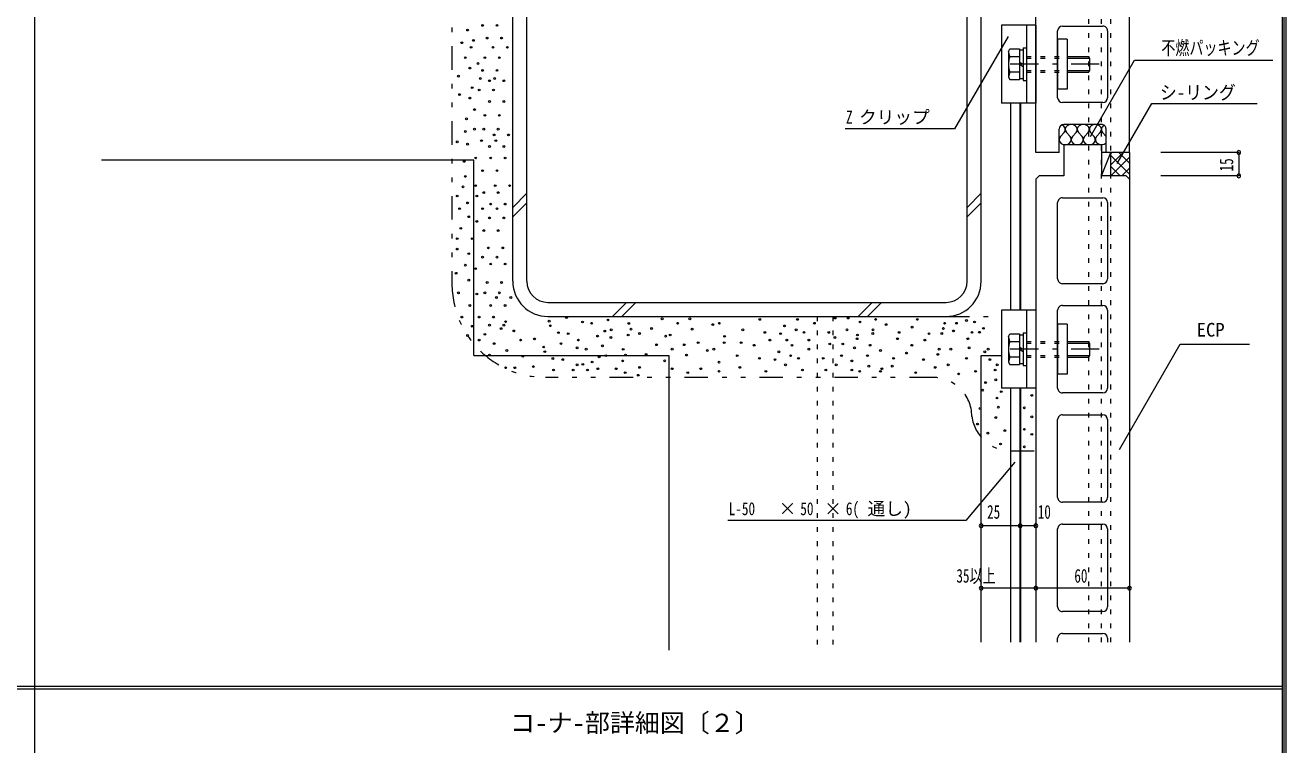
# Model space of a CAD drawing. Units: millimetres, scale not verified. Extents: x -1209 to 1209, y -852 to 852.
# Drawn here: x 402 to 1209, y -11 to 450 of the extents above; entities that cross this region are included whole.
import ezdxf
from ezdxf.enums import TextEntityAlignment as Align

# ---------------------------------------------------------------- set-up
doc = ezdxf.new("R2010")
doc.units = ezdxf.units.MM
doc.header["$LTSCALE"] = 3
for name, pattern in [('USER1', [3, 1, -2]), ('USER4', [13, 6, -3, 1, -3]), ('USER6', [16, 5, -3, 1, -3, 1, -3])]:
    doc.linetypes.add(name, pattern=pattern)
for name, color, linetype, lineweight in [('0-1_0-0WAKU', 7, 'Continuous', 18), ('0-2_0-1AL', 5, 'Continuous', 18), ('0-3_0-2SUNPO', 7, 'Continuous', 18), ('0-4_0-3STEEL', 6, 'Continuous', 18), ('0-5_0-4KANAMONO', 6, 'Continuous', 18), ('0-6_0-5FUKUSIZA', 3, 'Continuous', 18), ('0-7_0-6HIFUKU', 4, 'Continuous', 18), ('0-8_0-7KUTAI', 4, 'Continuous', 18)]:
    doc.layers.add(name, color=color, linetype=linetype, lineweight=lineweight)
doc.styles.add('ＭＳ ゴシック', font='')
doc.styles.get('ＭＳ ゴシック').set_extended_font_data('MS Gothic')

msp = doc.modelspace()

# ---------------------------------------------------------------- linework, layer by layer
at = {"layer": '0-1_0-0WAKU'}
for p, q in [((408, 850), (408, -799)), ((1207, 850), (1207, -850)), ((1208.207, 851.207), (1208.207, -851.207)), ((1209.414, 852.414), (1209.414, -852.414)), ((-1207, 26.35), (1207, 26.35)), ((-1207, 24.65), (1207, 24.65))]:
    msp.add_line(p, q, dxfattribs=at)
at = {"layer": '0-2_0-1AL'}
for p, q in [((1109.284, 368.029), (1109.284, 643.029)), ((1049.284, 368.029), (1049.284, 590.029)), ((1063.284, 403.029), (1063.284, 446.029)), ((1066.284, 449.029), (1092.284, 449.029)), ((1095.284, 446.029), (1095.284, 403.029)), ((1092.284, 400.029), (1066.284, 400.029)), ((1064.284, 368.029), (1064.284, 383.029)), ((1091.284, 386.029), (1067.284, 386.029)), ((1094.284, 368.029), (1094.284, 383.029)), ((1091.284, 373.029), (1091.284, 353.029)), ((1064.284, 368.029), (1049.284, 368.029)), ((1109.284, 368.029), (1094.284, 368.029)), ((1051.406, 353.029), (1049.284, 350.907)), ((1049.284, 350.907), (1049.284, 54.361)), ((1107.163, 353.029), (1091.284, 353.029)), ((1107.163, 353.029), (1109.284, 350.907)), ((1109.284, 350.907), (1109.284, 54.361)), ((1063.284, 287.029), (1063.284, 336.029)), ((1066.284, 339.029), (1092.284, 339.029)), ((1095.284, 336.029), (1095.284, 287.029)), ((1092.284, 284.029), (1066.284, 284.029)), ((1063.284, 217.029), (1063.284, 267.029)), ((1066.284, 270.029), (1092.284, 270.029)), ((1095.284, 267.029), (1095.284, 217.029)), ((1092.284, 214.029), (1066.284, 214.029)), ((1063.284, 147.029), (1063.284, 197.029)), ((1066.284, 200.029), (1092.284, 200.029)), ((1095.284, 197.029), (1095.284, 147.029)), ((1092.284, 144.029), (1066.284, 144.029)), ((1066.284, 130.029), (1092.284, 130.029)), ((1063.284, 77.029), (1063.284, 127.029)), ((1095.284, 127.029), (1095.284, 77.029)), ((1092.284, 74.029), (1066.284, 74.029)), ((1063.284, 54.361), (1063.284, 57.029)), ((1066.284, 60.029), (1092.284, 60.029)), ((1095.284, 57.029), (1095.284, 54.361))]:
    msp.add_line(p, q, dxfattribs=at)
msp.add_lwpolyline([(1091.284, 373.029), (1067.284, 373.029), (1067.284, 353.029), (1051.406, 353.029)], dxfattribs=at)
for centre, start, end in [((1066.284, 446.029), 89.99998, 179.99998), ((1092.284, 446.029), 359.99997, 89.99998), ((1066.284, 403.029), 180, 270), ((1092.284, 403.029), 270, 0), ((1067.284, 383.029), 89.99998, 179.99998), ((1091.284, 383.029), 359.99997, 89.99998), ((1066.284, 336.029), 89.99997, 179.99998), ((1092.284, 336.029), 0, 90), ((1066.284, 287.029), 179.99998, 269.99998), ((1092.284, 287.029), 270, 0), ((1066.284, 267.029), 89.99997, 179.99998), ((1092.284, 267.029), 0, 90), ((1066.284, 217.029), 179.99998, 269.99998), ((1092.284, 217.029), 270, 0), ((1066.284, 197.029), 89.99997, 179.99998), ((1092.284, 197.029), 0, 90), ((1066.284, 147.029), 179.99998, 269.99998), ((1092.284, 147.029), 270, 0), ((1066.284, 127.029), 89.99997, 179.99998), ((1092.284, 127.029), 0, 90), ((1066.284, 77.029), 179.99998, 269.99998), ((1092.284, 77.029), 270, 0), ((1066.284, 57.029), 89.99997, 179.99998), ((1092.284, 57.029), 0, 90)]:
    msp.add_arc(centre, 3, start, end, dxfattribs=at)
at = {"layer": '0-3_0-2SUNPO'}
for p, q in [((1031.518, 442.391), (997.3, 383.124)), ((1101.33, 360.907), (1123.588, 399.459)), ((1123.588, 399.459), (1191.041, 399.459)), ((997.3, 383.124), (927.106, 383.124)), ((1179.284, 368.029), (1129.284, 368.029)), ((1179.284, 368.029), (1179.284, 353.029)), ((1179.284, 353.029), (1129.284, 353.029)), ((1102.823, 177.892), (1141.713, 245.251)), ((1141.713, 245.251), (1186.118, 245.251)), ((1035.777, 169.718), (1004.429, 132.392)), ((1014.288, 89.026), (1014.288, 169.026)), ((1004.429, 132.392), (851.929, 132.392))]:
    msp.add_line(p, q, dxfattribs=at)
at = {"layer": '0-3_0-2SUNPO', "linetype": 'USER4'}
for p, q in [((1089.943, 424.529), (1024.829, 424.529)), ((1089.943, 242.029), (1024.829, 242.029))]:
    msp.add_line(p, q, dxfattribs=at)
at = {"layer": '0-3_0-2SUNPO'}
for points in [[(1084.313, 378.333), (1112.465, 427.094), (1201.169, 427.094)], [(1049.284, 129.026), (1039.284, 129.026), (1014.288, 129.026)], [(1109.284, 89.026), (1049.284, 89.026), (1014.288, 89.026)]]:
    msp.add_lwpolyline(points, dxfattribs=at)
for centre, start, end in [((1179.284, 368.029), 0, 180), ((1179.284, 368.029), 180, 0), ((1179.284, 353.029), 0, 180), ((1179.284, 353.029), 180, 0), ((1014.288, 129.026), 0, 180), ((1039.284, 129.026), 0, 180), ((1049.284, 129.026), 0, 180), ((1014.288, 129.026), 180, 0), ((1039.284, 129.026), 180, 0), ((1049.284, 129.026), 180, 0), ((1014.288, 89.026), 0, 180), ((1014.288, 89.026), 180, 0), ((1049.284, 89.026), 0, 180), ((1049.284, 89.026), 180, 0), ((1109.284, 89.026), 0, 180), ((1109.284, 89.026), 180, 0)]:
    msp.add_arc(centre, 1.2, start, end, dxfattribs=at)
at = {"layer": '0-4_0-3STEEL', "linetype": 'USER1'}
msp.add_line((1083.288, 54.361), (1083.288, 582.029), dxfattribs=at)
at = {"layer": '0-4_0-3STEEL'}
for p, q in [((1033.284, 267.028), (1033.284, 399.531)), ((1039.284, 267.028), (1039.284, 399.531)), ((1033.284, 54.361), (1033.284, 217.03)), ((1039.284, 54.361), (1039.284, 217.03))]:
    msp.add_line(p, q, dxfattribs=at)
at = {"layer": '0-5_0-4KANAMONO', "linetype": 'USER1'}
for p, q in [((1097.284, 54.361), (1097.284, 646.029)), ((1091.284, 54.361), (1091.284, 640.029)), ((1043.284, 429.529), (1069.284, 429.529)), ((1043.284, 428.529), (1069.284, 428.529)), ((1043.284, 420.529), (1069.284, 420.529)), ((1043.284, 419.529), (1069.284, 419.529)), ((1043.284, 247.029), (1069.284, 247.029)), ((1043.284, 246.029), (1069.284, 246.029)), ((1043.284, 238.029), (1069.284, 238.029)), ((1043.284, 237.029), (1069.284, 237.029))]:
    msp.add_line(p, q, dxfattribs=at)
at = {"layer": '0-5_0-4KANAMONO'}
for p, q in [((1027.285, 449.528), (1027.285, 399.53)), ((1049.284, 449.528), (1027.285, 449.528)), ((1043.284, 449.528), (1043.284, 399.53)), ((1049.284, 449.528), (1049.284, 399.53)), ((1063.284, 440.528), (1063.284, 408.53)), ((1069.284, 440.528), (1063.284, 440.528)), ((1069.284, 440.528), (1069.284, 408.53)), ((1031.785, 432.78), (1032.688, 434.345)), ((1032.61, 429.437), (1031.785, 432.779)), ((1031.785, 432.779), (1031.785, 416.279)), ((1032.61, 429.437), (1038.784, 429.437)), ((1032.688, 434.344), (1038.784, 434.344)), ((1038.784, 434.344), (1038.784, 414.714)), ((1038.784, 433.729), (1041.286, 433.729)), ((1041.286, 435.029), (1043.284, 435.029)), ((1041.286, 435.029), (1041.286, 414.029)), ((1043.284, 435.029), (1043.284, 414.029)), ((1069.284, 429.529), (1083.207, 429.529)), ((1069.284, 428.529), (1083.783, 428.529)), ((1083.783, 428.529), (1083.207, 429.529)), ((1083.783, 428.529), (1083.783, 420.529)), ((1038.784, 425.972), (1041.286, 424.529)), ((1038.784, 424.529), (1041.286, 423.086)), ((1069.284, 420.529), (1083.783, 420.529)), ((1083.783, 420.53), (1083.207, 419.53)), ((1032.61, 419.622), (1031.785, 416.279)), ((1031.785, 416.279), (1032.688, 414.714)), ((1032.61, 419.622), (1038.784, 419.622)), ((1032.688, 414.714), (1038.784, 414.714)), ((1038.784, 415.329), (1041.286, 415.329)), ((1041.286, 414.029), (1043.284, 414.029)), ((1069.284, 419.529), (1083.207, 419.529)), ((1069.284, 408.53), (1063.284, 408.53)), ((1049.284, 399.53), (1027.285, 399.53)), ((1039.284, 267.028), (1039.284, 399.531)), ((1039.684, 267.028), (1039.684, 399.531)), ((1027.285, 267.028), (1027.285, 217.03)), ((1049.284, 267.028), (1027.285, 267.028)), ((1043.284, 267.028), (1043.284, 217.03)), ((1049.284, 267.028), (1049.284, 217.03)), ((1031.785, 250.28), (1032.688, 251.844)), ((1032.688, 251.844), (1038.784, 251.844)), ((1038.784, 251.844), (1038.784, 232.214)), ((1038.784, 251.229), (1041.286, 251.229)), ((1041.286, 252.529), (1043.284, 252.529)), ((1041.286, 252.529), (1041.286, 231.529)), ((1043.284, 252.529), (1043.284, 231.529)), ((1063.284, 258.028), (1063.284, 226.03)), ((1069.284, 258.028), (1063.284, 258.028)), ((1069.284, 258.028), (1069.284, 226.03)), ((1031.785, 250.279), (1031.785, 233.779)), ((1032.61, 246.936), (1031.785, 250.278)), ((1032.61, 246.936), (1038.784, 246.936)), ((1038.784, 243.472), (1041.286, 242.029)), ((1069.284, 247.029), (1083.207, 247.029)), ((1069.284, 246.029), (1083.783, 246.029)), ((1083.783, 246.029), (1083.207, 247.029)), ((1083.783, 246.029), (1083.783, 238.029)), ((1032.61, 237.121), (1031.785, 233.779)), ((1032.61, 237.121), (1038.784, 237.121)), ((1038.784, 242.029), (1041.286, 240.585)), ((1069.284, 238.029), (1083.783, 238.029)), ((1069.284, 237.029), (1083.207, 237.029)), ((1083.783, 238.029), (1083.207, 237.029)), ((1031.785, 233.779), (1032.688, 232.214)), ((1032.688, 232.214), (1038.784, 232.214)), ((1038.784, 232.829), (1041.286, 232.829)), ((1041.286, 231.529), (1043.284, 231.529)), ((1069.284, 226.03), (1063.284, 226.03)), ((1049.284, 217.03), (1027.285, 217.03)), ((1039.284, 54.361), (1039.284, 217.03)), ((1039.684, 54.361), (1039.684, 217.03))]:
    msp.add_line(p, q, dxfattribs=at)
for centre in [(1046.785, 424.529), (1046.785, 242.029)]:
    msp.add_arc(centre, 15, 160.903, 199.09698, dxfattribs=at)
at = {"layer": '0-6_0-5FUKUSIZA'}
for p, q in [((1067.37, 380.829), (1065.056, 378.229)), ((1068.913, 380.829), (1071.227, 378.229)), ((1075.084, 380.829), (1072.77, 378.229)), ((1076.627, 380.829), (1078.941, 378.229)), ((1082.799, 380.829), (1080.484, 378.229)), ((1084.341, 380.829), (1086.656, 378.229)), ((1090.513, 380.829), (1088.199, 378.229)), ((1092.056, 380.829), (1094.284, 378.325)), ((1091.284, 353.029), (1097.284, 368.029)), ((1091.284, 368.029), (1091.284, 353.029)), ((1109.284, 368.029), (1091.284, 368.029)), ((1097.284, 367.224), (1098.089, 368.029)), ((1097.284, 360.153), (1105.16, 368.029)), ((1097.284, 353.029), (1097.284, 368.029)), ((1109.284, 354.052), (1097.284, 366.052)), ((1097.284, 353.082), (1109.284, 365.082)), ((1109.284, 361.123), (1102.378, 368.029)), ((1109.284, 368.029), (1109.284, 350.907)), ((1103.236, 353.029), (1097.284, 358.981)), ((1104.302, 353.029), (1109.284, 358.011)), ((1107.163, 353.029), (1091.284, 353.029)), ((1109.284, 350.907), (1107.163, 353.029))]:
    msp.add_line(p, q, dxfattribs=at)
for centre, start_param, end_param in [((1064.284, 382.779), 5.6395555, 7.409242), ((1071.999, 382.779), 5.6395555, 10.068284), ((1079.713, 382.779), 5.6395555, 10.068284), ((1087.427, 382.779), 5.6395555, 10.068284), ((1095.141, 382.779), 2.1574428, 3.7850987), ((1068.141, 376.279), 2.4980866, 6.9266913), ((1075.856, 376.279), 2.4980866, 6.9266913), ((1083.57, 376.279), 2.4980866, 6.9266913), ((1091.284, 376.279), 2.4980866, 5.6034659)]:
    msp.add_ellipse(centre, major_axis=(3.857, 0), ratio=0.8425, start_param=start_param, end_param=end_param, dxfattribs=at)
at = {"layer": '0-7_0-6HIFUKU', "linetype": 'USER6'}
for p, q in [((675.288, 532.029), (675.288, 284.029)), ((991.784, 263.03), (1027.285, 263.03)), ((983.284, 224.029), (735.288, 224.029)), ((1033.284, 177.03), (1049.284, 177.03))]:
    msp.add_line(p, q, dxfattribs=at)
at = {"layer": '0-7_0-6HIFUKU'}
for centre in [(685.335, 446.442), (694.93, 449.394), (704.145, 449.394), (681.644, 438.323), (689.025, 439.799), (697.883, 441.275), (707.097, 441.275), (683.858, 428.727), (687.549, 435.37), (696.407, 428.727), (701.573, 435.37), (705.621, 428.727), (710.788, 435.37), (686.811, 422.084), (691.978, 425.036), (694.93, 420.608), (704.145, 420.608), (679.43, 416.917), (693.454, 415.441), (699.359, 413.964), (702.668, 415.441), (708.573, 413.964), (680.168, 405.107), (688.287, 409.536), (692.716, 408.06), (701.93, 408.06), (686.811, 402.893), (689.763, 395.511), (699.359, 400.678), (708.573, 400.678), (684.597, 389.606), (696.407, 391.821), (705.621, 391.821), (683.858, 381.487), (689.763, 382.963), (695.668, 382.963), (702.311, 379.273), (704.883, 382.963), (711.526, 379.273), (678.692, 374.844), (685.335, 373.368), (694.192, 375.582), (699.359, 371.892), (703.406, 375.582), (708.573, 371.892), (690.501, 364.51), (700.097, 364.51), (709.311, 364.51), (683.12, 362.296), (694.93, 356.391), (704.145, 356.391), (683.858, 352.7), (690.501, 346.795), (703.05, 346.795), (712.264, 346.795), (678.692, 340.152), (682.382, 346.057), (691.24, 340.152), (695.668, 342.367), (704.883, 342.367), (680.168, 332.033), (685.335, 335.724), (694.93, 332.033), (700.097, 334.985), (704.145, 332.033), (709.311, 334.985), (686.073, 326.866), (691.24, 323.914), (699.359, 326.128), (708.573, 326.128), (680.906, 319.485), (695.668, 318.009), (704.883, 318.009), (678.692, 312.842), (688.287, 312.842), (698.621, 306.937), (707.835, 306.937), (678.692, 306.199), (686.073, 303.246), (694.93, 301.032), (704.145, 301.032), (677.953, 290.698), (683.858, 295.865), (690.501, 293.651), (700.097, 296.603), (709.311, 296.603), (686.073, 286.27), (697.883, 284.793), (707.097, 284.793), (679.43, 278.15), (691.24, 277.412), (696.407, 278.15), (703.788, 275.198), (705.621, 278.15), (713.002, 275.198), (686.811, 270.031), (700.097, 270.031), (709.311, 270.031), (681.644, 262.65), (692.716, 262.65), (701.93, 262.65), (709.693, 259.697), (737.59, 260.04), (748.662, 262.255), (758.976, 259.495), (764.816, 258.66), (775.235, 260.779), (788.521, 258.564), (809.926, 261.517), (819.878, 258.66), (827.641, 261.517), (842.404, 257.826), (846.575, 258.66), (872.438, 261.163), (896.632, 261.163), (907.477, 258.66), (920.826, 261.997), (929.169, 261.997), (936.677, 259.495), (946.688, 261.163), (953.363, 257.826), (973.386, 261.163), (990.905, 258.66), (998.414, 258.66), (1004.885, 260.433), (1010.094, 259.495), (685.335, 250.84), (688.287, 256.745), (696.407, 251.578), (699.359, 257.483), (706.74, 255.268), (708.573, 257.483), (714.86, 253.792), (738.329, 257.088), (743.495, 252.659), (749.799, 251.986), (768.592, 250.445), (773.159, 253.655), (777.33, 254.489), (788.176, 251.152), (789.997, 254.873), (795.481, 252.09), (803.193, 255.323), (812.167, 250.421), (815.093, 251.183), (829.118, 254.873), (849.912, 250.318), (861.592, 254.489), (875.775, 252.82), (885.786, 251.986), (888.289, 256.992), (895.797, 254.489), (900.803, 252.82), (916.654, 252.82), (928.334, 254.489), (935.009, 251.152), (944.817, 252.09), (945.02, 254.489), (961.706, 252.82), (970.048, 256.157), (980.894, 251.986), (989.034, 252.09), (990.071, 255.323), (996.542, 253.758), (1008.425, 252.82), (1013.228, 252.924), (1015.731, 255.427), (692.716, 247.887), (702.311, 245.673), (719.288, 247.887), (728.146, 248.625), (734.051, 243.458), (745.122, 245.673), (755.436, 242.913), (756.27, 247.918), (761.276, 242.078), (771.695, 244.197), (777.127, 249.587), (784.981, 241.982), (806.387, 244.935), (816.338, 242.078), (824.102, 244.935), (833.024, 246.25), (843.035, 242.078), (849.71, 246.25), (860.555, 246.25), (868.898, 244.581), (878.909, 247.918), (889.755, 247.918), (893.092, 244.581), (903.938, 247.918), (903.938, 242.078), (917.286, 245.415), (920.623, 249.587), (925.629, 245.415), (933.137, 242.913), (934.806, 248.753), (943.149, 244.581), (960.669, 248.753), (969.846, 244.581), (978.188, 247.918), (987.365, 242.078), (994.874, 242.078), (1005.72, 248.753), (1006.554, 242.913), (1018.758, 242.078), (699.359, 238.292), (710.431, 241.244), (720.764, 237.553), (734.789, 240.506), (739.956, 236.077), (746.259, 235.404), (765.052, 233.863), (769.619, 237.073), (773.79, 237.907), (784.636, 234.57), (786.457, 238.292), (799.653, 238.741), (811.553, 234.601), (825.578, 238.292), (838.864, 241.244), (846.372, 233.736), (858.052, 237.907), (872.235, 236.238), (882.246, 235.404), (884.749, 240.41), (892.258, 237.907), (897.263, 236.238), (913.115, 236.238), (924.795, 237.907), (931.469, 234.57), (941.48, 237.907), (949.823, 241.244), (958.166, 236.238), (966.508, 239.576), (977.354, 235.404), (986.531, 238.741), (1004.885, 236.238), (1016.565, 240.41), (1019.902, 235.404), (709.693, 230.172), (715.598, 230.172), (727.408, 230.91), (740.419, 228.73), (752.933, 228.73), (755.436, 232.067), (759.147, 232.387), (762.11, 228.73), (768.785, 229.564), (780.464, 229.564), (786.304, 227.061), (795.481, 230.398), (816.338, 229.564), (826.35, 227.061), (834.693, 229.564), (846.372, 227.896), (859.721, 230.398), (876.407, 227.896), (888.921, 232.067), (899.766, 228.73), (914.783, 228.73), (921.457, 232.067), (931.469, 228.73), (936.474, 227.896), (942.314, 231.233), (949.823, 227.896), (950.657, 229.564), (957.331, 231.233), (972.349, 227.061), (984.863, 230.398), (993.206, 232.067), (999.88, 226.227), (1010.725, 227.896), (1023.239, 228.73), (1024.598, 232.067), (794.647, 225.393), (1017.136, 220.701), (1023.608, 222.473), (1015.265, 215.799), (1024.442, 210.793), (1027.148, 214.861), (1046.71, 212.475), (1013.597, 204.119), (1025.276, 204.953), (1041.962, 204.491), (1011.928, 194.108), (1023.608, 198.279), (1046.71, 198.755), (1018.602, 188.268), (1029.448, 189.936), (1041.962, 190.771), (1046.71, 187.546), (1026.734, 181.365), (1041.962, 179.562)]:
    msp.add_circle(centre, 0.567, dxfattribs=at)
at = {"layer": '0-7_0-6HIFUKU', "linetype": 'USER6'}
for centre, radius, start, end in [((735.288, 284.029), 60, 180, 270), ((983.284, 199.029), 25, 0, 90), ((1033.444, 202.417), 25.387, 187.66884, 269.63844)]:
    msp.add_arc(centre, radius, start, end, dxfattribs=at)
at = {"layer": '0-8_0-7KUTAI', "color": 6}
for p, q in [((714.284, 285.53), (714.284, 540.53)), ((723.284, 285.53), (723.284, 540.53)), ((1005.284, 285.53), (1005.284, 540.53)), ((1014.284, 285.53), (1014.284, 540.53)), ((689.284, 363.03), (450.739, 363.03)), ((689.284, 238.03), (689.284, 363.03)), ((714.284, 332.88), (723.284, 341.88)), ((1005.284, 332.88), (1014.284, 341.88)), ((714.284, 326.88), (723.284, 335.88)), ((1005.284, 326.88), (1014.284, 335.88)), ((736.784, 272.03), (991.784, 272.03)), ((778.134, 263.03), (787.134, 272.03)), ((784.134, 263.03), (793.134, 272.03)), ((935.434, 263.03), (944.434, 272.03)), ((941.434, 263.03), (950.434, 272.03)), ((736.784, 263.03), (991.784, 263.03)), ((689.284, 238.03), (814.284, 238.03)), ((814.284, 238.03), (814.284, 49.361)), ((1014.284, 54.361), (1014.284, 238.03)), ((1014.284, 238.03), (1027.285, 238.03))]:
    msp.add_line(p, q, dxfattribs=at)
at = {"layer": '0-8_0-7KUTAI', "color": 6, "linetype": 'USER1'}
for p, q in [((909.284, 263.03), (909.284, 49.361)), ((919.284, 263.03), (919.284, 49.361))]:
    msp.add_line(p, q, dxfattribs=at)
at = {"layer": '0-8_0-7KUTAI', "color": 6}
for centre, radius, start, end in [((736.784, 285.53), 22.5, 180, 270), ((736.784, 285.53), 13.5, 180, 270), ((991.784, 285.53), 22.5, 270, 0), ((991.784, 285.53), 13.5, 270, 0)]:
    msp.add_arc(centre, radius, start, end, dxfattribs=at)

# ---------------------------------------------------------------- texts
at = {"layer": '0-1_0-0WAKU', "style": 'ＭＳ ゴシック'}
msp.add_text('コ-ナ-部詳細図〔２〕', height=11.72, dxfattribs=at).set_placement((712.56, -6.6), align=Align.BOTTOM_LEFT)
at = {"layer": '0-3_0-2SUNPO', "style": 'ＭＳ ゴシック'}
for s, height, width, p in [('不燃パッキング', 8.791, 0.75, (1129.677, 427.994)), ('シ-リング', 8.791, 0.9, (1128.802, 399.424)), ('Z', 8.303, 0.75, (927.706, 384.024)), ('L-50', 8.303, 0.75, (852.529, 133.292)), ('50', 8.303, 0.75, (898.427, 133.292)), ('6(', 8.303, 0.75, (927.631, 133.292)), ('25', 8.791, 0.7, (1018.092, 130.876)), ('10', 8.798, 0.7, (1050.551, 130.876)), ('35以上', 8.798, 0.7, (998.418, 89.926)), ('60', 8.798, 0.7, (1073.979, 89.926))]:
    msp.add_text(s, height=height, dxfattribs=dict(at, width=width)).set_placement(p, align=Align.BOTTOM_LEFT)
for s, height, p in [('クリップ', 8.303, (936.053, 384.024)), ('ECP', 8.791, (1152.313, 247.484)), ('×', 8.303, (884.524, 133.292)), ('×', 8.303, (913.729, 133.292)), ('通し)', 8.303, (941.542, 133.292))]:
    msp.add_text(s, height=height, dxfattribs=at).set_placement(p, align=Align.BOTTOM_LEFT)
at = {"layer": '0-3_0-2SUNPO', "style": 'ＭＳ ゴシック', "width": 0.7}
msp.add_text('15', height=8.798, rotation=90, dxfattribs=at).set_placement((1178.384, 355.924), align=Align.BOTTOM_LEFT)

doc.saveas('drawing.dxf')
